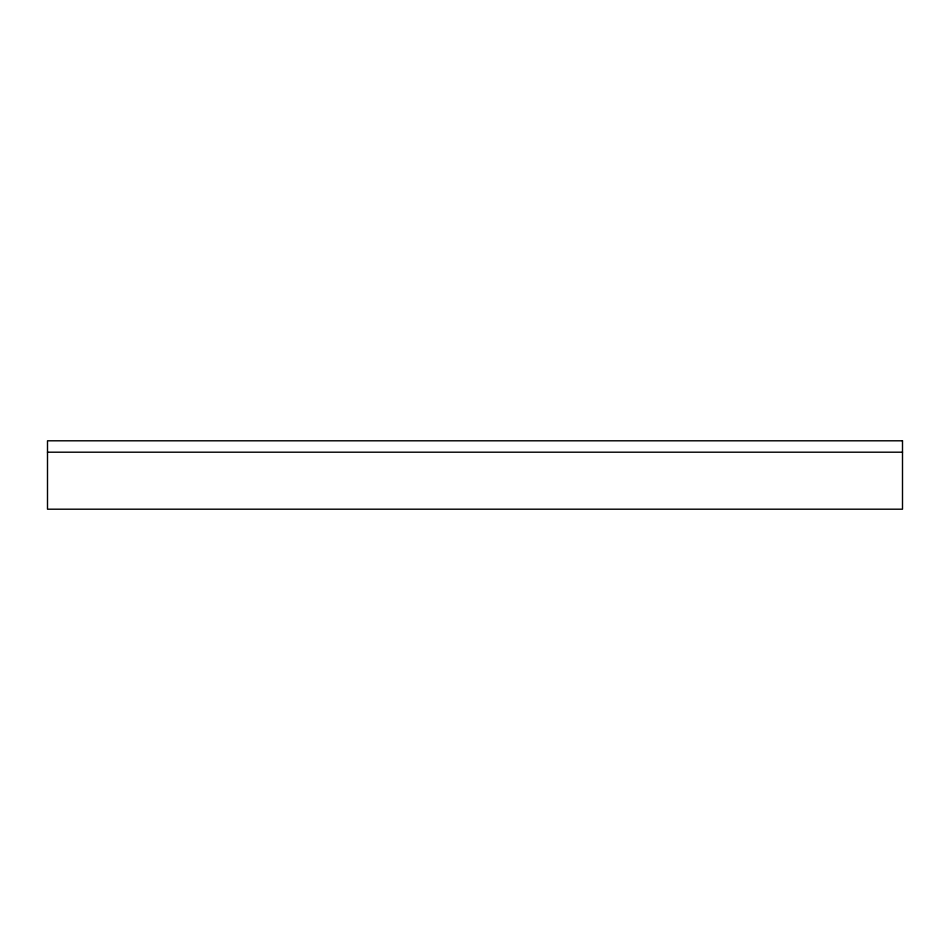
<?xml version="1.0" encoding="UTF-8"?>
<svg xmlns="http://www.w3.org/2000/svg" width="950" height="950" viewBox="0 0 950 950"><rect width="100%" height="100%" fill="white"/><g stroke="black" fill="none" stroke-linecap="round" stroke-linejoin="round"><path stroke-width="1.43" d="M47.5 452.2L902.5 452.2M902.5 440.8L47.5 440.8L47.5 509.2L902.5 509.2L902.5 440.8"/></g></svg>
